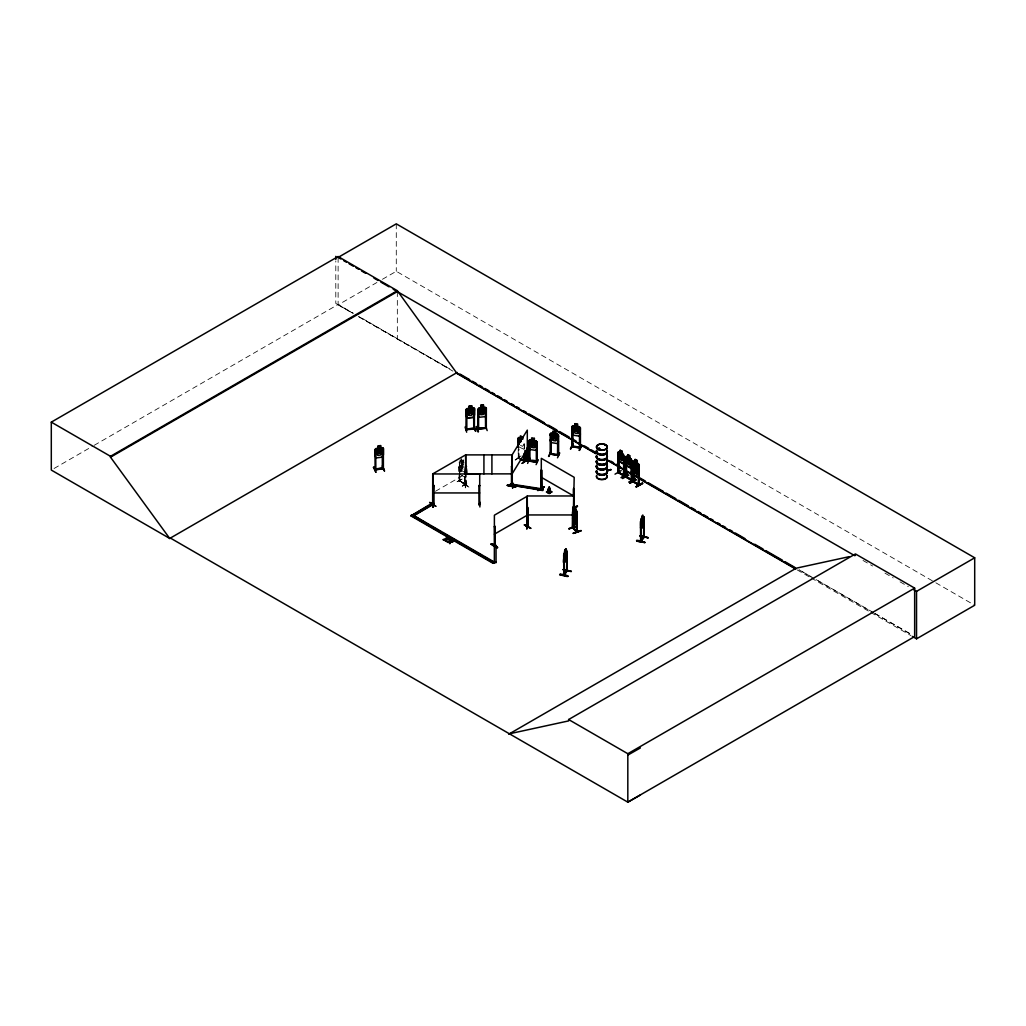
<?xml version="1.0" encoding="UTF-8"?>
<svg xmlns="http://www.w3.org/2000/svg" width="1026" height="1026" viewBox="0 0 1026 1026"><rect width="100%" height="100%" fill="white"/><g stroke="black" fill="none" stroke-linecap="round" stroke-linejoin="round"><path stroke-width="0.75" stroke-dasharray="5 3.75" d="M518.181 458.365L518.899 458.66L518.835 449.131M518.899 458.16L519.028 449.003M523.965 449.311L524.696 447.4M462.2 479.065L455.775 482.489L461.905 478.962M521.067 455.903L515.462 459.763M465.163 484.529L459.058 480.309L459.905 481.168M459.969 480.591L459.045 480.348M465.599 482.618L465.227 488.017L465.65 482.977M465.573 482.913L465.65 487.914M465.035 485.029C466.638 488.825 465.855 476.859 465.778 475.577M462.226 465.612C461.431 468.831 459.161 466.253 461.803 464.842L460.533 461.444L462.2 464.547C462.931 461.456 465.342 464.085 462.636 465.342L461.482 463.97L462.713 465.445M462.021 470.28C461.136 473.435 458.955 470.985 461.585 469.523L460.302 466.125L461.982 469.215L463.021 467.741M466.625 484.913L465.548 484.708L466.65 484.721M464.983 485.785L466.65 485.413M465.817 485.567L466.535 485.388M524.171 448.554L524.363 442.091L524.363 448.426M515.116 459.943L521.016 456.185M515.398 460.058L519.938 457.07M461.007 463.316L463.124 464.432M459.032 471.55C458.391 467.843 458.173 461.674 463.047 466.804M462.752 483.579L469.215 487.017L463.008 483.477M54.07 468.484L92.84 446.092M94.225 445.297L338.118 304.478L353.265 313.225M338.118 257.423L338.118 304.876L376.901 282.496M382.429 279.29L396.28 271.3L934.468 582.024M459.097 471.575L459.34 461.944L459.905 474.91M461.123 461.033L461.251 458.776M459.122 462.059L459.905 462.264M463.136 462.2L463.213 459.828L463.072 462.239L464.085 463.611M459.097 466.971L459.725 469.651L464.534 472.358M459.725 469.651L464.496 472.242M435.46 491.287L462.854 475.474M459.751 480.912L465.458 483.721L464.752 483.554M462.251 486.286L468.472 482.695M462.29 485.952L468.754 482.874M465.56 485.426L465.599 475.589M461.149 465.727L460.123 465.932L460.123 470.293L461.149 472.73M464.752 483.361L465.15 484.567M464.752 484.041C469.023 486.26 450.837 476.231 464.547 483.682M468.92 487.119L462.713 483.297M459.648 481.374L459.686 462.38M464.919 484.105L464.816 476.179M465.047 485.747L465.265 476.038M518.233 448.837L518.245 458.404L518.989 458.43M520.477 445.335L522.516 446.336L523.606 445.002L523.606 440.641M518.899 446.9L524.081 449.362M461.072 463.431L462.983 464.509M463.047 467.587L461.149 466.509L461.149 470.87L463.047 471.947M459.661 474.23L464.457 476.949L465.163 475.012L465.201 485.914M353.059 313.34L335.797 303.414L335.797 261.066M358.587 316.521L449.644 368.885L358.779 316.406M814.169 578.51L798.997 569.776L814.131 578.523M873.498 612.625L815.555 579.292L873.344 612.714M874.87 613.407L912.127 634.837M935.866 582.819L974.7 605.25M863.007 560.465L872.613 566.006M884.963 573.136L893.21 577.894M900.071 581.857L908.305 586.615M874.716 613.497L911.896 634.966M338.118 304.876L353.265 313.623M358.779 316.803L452.864 371.117M797.151 569.892L809.642 577.112M811.04 577.907L869.343 611.573M870.728 612.381L910.985 635.62M461.52 459.404L462.739 460.879L461.52 460.187M459.738 460.238L464.496 462.983M463.072 469.254L461.187 468.164L460.174 465.714L461.123 458.699M518.233 458.353L518.425 448.708M459.238 466.958L459.84 469.562M466.65 485.093L466.561 475.577M464.611 476.295L464.611 484.285M459.905 476.5L459.751 481.399M459.34 461.944L459.34 471.434M459.34 473.012L459.161 481.104L459.122 473.14M397.331 291.602L397.331 339.055M396.28 223.848L396.28 271.3M463.072 463.021L461.187 461.931L461.187 466.291L463.072 467.381L463.072 463.021"/><path stroke-width="1.5" d="M549.013 489.812C548.269 482.194 553.283 495.789 547.833 492.467L549.09 487.312M548.448 492.762L548.91 487.542L547.833 492.467M507.331 485.413C533.071 489.517 489.915 482.618 515.706 486.734M507.472 485.118L515.732 486.799M559.67 574.663C564.569 572.803 575.714 579.639 559.696 574.598M567.917 576.253L559.837 574.342L567.904 576.291M644.751 542.292C630.759 537.611 637.403 542.998 644.777 542.215M512.115 484.823L511.487 485.144M511.487 485.837L511.487 466.432L512.269 466.599L511.487 466.432M512.051 485.58L512.038 466.535M527.313 460.7L527.3 430.125L511.782 455.429L511.859 485.914M598.389 449.17L598.851 448.298L599.838 448.824M599.12 449.131L599.12 448.298M604.878 445.13L605.404 445.515M572.649 513.757L573.085 516.527L576.42 519.887L576.894 518.066M573.162 510.127L572.688 511.91L573.124 510.025L576.42 513.423M564.031 562.953L566.506 559.311L566.852 556.554L566.621 559.375C559.17 572.367 567.211 543.972 565.89 551.013M547.704 491.569L548.884 487.401L547.563 492.031M640.557 527.402C641.314 532.699 638.788 515.45 643.853 516.732L643.905 537.547L644.251 536.367L643.597 536.688M435.806 506.241L429.625 502.368L435.781 506.28M490.992 544.229C493.814 542.023 504.176 553.553 491.018 544.165M497.52 547.179L491.249 544.036L497.533 547.576M566.916 570.533L563.761 575.317L564.39 574.239M564.377 574.97L564.236 554.104L564.736 550.192L565.89 548.679L564.941 551.129L565.582 549.436M566.621 571.046L567.314 570.033L566.66 570.353M567.25 570.815L566.968 551.706L566.634 571.161M644.2 537.149L640.942 541.69L640.596 540.817M568.968 528.89L576.535 526.402M641.648 518.874L641.648 525.876L643.212 521.824L642.789 515.001L640.994 519.849M628.63 460.353L630.515 459.34L629.246 461.29L630.58 464.829L628.835 461.546C627.938 464.65 625.719 462.226 628.399 460.789L627.143 457.391L628.758 460.43M636.094 465.099L637.864 464.085L636.582 466.035L637.928 469.575L636.017 466.368M620.102 452.581L618.088 452.248L618.704 461.187L623.526 463.893L624.154 461.918M623.526 463.893L624.154 462.008M631.028 468.228L631.695 466.355L631.118 458.866L629.746 458.147L630.695 459.545L630.695 463.906L629.682 465.188L627.797 464.098L626.783 461.649L627.797 454.608L629.81 455.775L629.682 458.186M631.836 466.368L631.08 468.331L626.322 465.599L625.706 462.906M639.044 471.101L638.377 472.973L633.786 470.254L633.183 467.638M639.121 471.062L638.428 473.076L633.67 470.331L633.119 467.612M638.762 484.028L639.095 485.26L639.121 464.842L633.696 460.93L633.055 461.392L633.555 474.961L638.352 477.667L638.98 469.459L638.39 468.202L633.632 465.509L632.991 465.984M638.352 477.667L639.044 475.654M470.216 411.067L467.959 409.297L469.728 411.785L467.882 414.76L470.318 412.234L472.742 414.248L470.883 411.67L472.665 408.797L470.28 410.9M481.989 410.413L484.464 408.066L482.682 410.951C486.119 413.427 483.579 415.03 482.117 411.503L479.681 414.029L481.515 411.054L479.758 408.566L481.938 410.4M473.563 407.938L466.997 408.579L466.112 409.554L466.099 415.761L466.984 418.044L473.589 417.351L474.538 414.876L474.538 408.592L473.55 407.873L474.551 408.656M480.732 407.694L477.911 408.823L478.783 417.325L485.388 416.62L486.35 414.196M445.874 541.279L445.374 540.599L445.874 541.279L446.502 539.343L449.131 539.394L446.502 539.74L446.592 537.547L445.887 539.779L443.309 539.804L445.977 539.06M449.875 543.588L450.504 541.651L453.133 541.318L450.504 542.049L449.875 543.588L449.888 541.702L447.31 541.715L447.772 542.382L449.978 541.369L447.31 541.715M446.592 537.547L445.977 539.458L443.309 539.804M450.594 539.856L451.094 540.535L450.594 539.856L449.978 541.766L447.31 542.113M445.374 540.997L445.887 539.381M446.592 539.407L447.092 537.829M449.375 543.305L449.888 542.087M453.133 541.702L450.594 541.715L451.094 540.138M532.943 443.45L535.303 441.667L533.546 444.091L535.38 447.131L532.994 444.502C532.045 448.054 528.544 446.22 532.404 443.899L530.647 441.039L532.763 443.347M554.258 436.281L556.669 434.806L554.912 437.217L556.605 440.282L554.361 437.627L551.962 439.526L553.771 437.025L552.039 434.088L554.284 436.255M536.085 450.363L537.124 448.221L536.149 450.452L529.66 449.452L528.826 446.938L529.66 449.452M558.477 441.347L557.516 443.578L551.026 442.578L550.192 440.064M579.382 436.076L580.421 433.934L579.446 436.153L572.957 435.152L572.136 432.651L572.983 435.101M644.264 537.098L643.905 518.04L643.571 537.483M576.073 429.06L578.6 427.38L576.856 429.791L578.677 432.844L576.304 430.202L573.906 432.1L575.714 429.599L573.983 426.662L576.266 429.035M615.023 474.166L621.179 470.613M622.641 478.565L628.861 475.102M538.022 490.556L544.152 486.978M537.111 462.354L528.698 461.059L528.826 440.68L529.711 439.974L536.149 440.975L537.124 441.95L537.111 462.354L537.021 441.962L536.149 440.975M529.685 440.039L528.903 440.77M529.544 442.206L528.775 442.091L529.544 442.206L529.557 460.956M510.153 484.926L510.589 483.99L543.152 489.017L542.716 490.556L510.153 484.926L542.716 489.966L543.152 489.017M510.153 485.529L510.589 483.99M531.66 440.41L531.596 437.935L534.354 438.358L534.238 440.821L535.623 441.808L535.623 446.169L534.238 447.823L531.66 447.426L530.275 445.335L530.275 440.975L531.596 440.269M534.328 440.757L534.354 438.358M536.341 443.078L537.098 443.194L536.341 443.078L536.329 462.29C539.471 460.418 528.646 459.507 528.852 461.11M529.801 458.173L527.608 463.406M528.775 461.072L528.775 460.199M529.544 460.494L528.967 460.174M536.175 461.713L537.098 461.482M536.341 462.264L536.444 461.354M538.355 459.789L536.098 464.65M550.218 454.236L550.192 433.806L551.077 433.113L557.503 434.101L558.465 435.127L558.477 455.48C545.062 453.646 549.744 452.799 558.477 454.787M550.911 435.332L550.141 435.216L550.911 435.332L550.911 454.313M555.694 431.548L552.937 431.112L553.027 433.549L551.642 434.113L551.642 438.461L553.027 440.552L555.605 440.949L556.99 439.295L556.99 434.934L555.605 433.947L555.63 431.548L555.72 433.831M551.154 451.594L548.91 456.416M557.708 436.204L558.465 436.319L557.708 436.204L557.541 455.339L557.618 454.48L558.285 454.813M548.538 456.416L550.795 451.555M557.541 454.851L558.465 454.608M557.503 457.801L559.76 452.941M572.136 426.38L572.085 446.772L572.11 426.444L573.008 425.687L579.446 426.688L580.421 427.662L580.421 448.067L572.059 446.823M572.918 427.739L572.085 427.791L572.918 427.739L572.931 446.913L572.059 446.13M574.893 425.982L574.893 423.648L577.664 424.071L577.548 426.521L578.92 427.509L578.92 431.869L577.548 433.523L574.97 433.126L573.585 431.048L573.585 426.688L574.97 426.123L574.983 423.738M579.575 428.958L580.408 428.906L579.575 428.958L579.639 448.003L579.652 428.778M572.7 444.181L570.443 449.042L572.713 444.143M572.867 446.938L572.995 446.015L580.421 447.374M580.331 447.362L579.677 447.054L580.408 447.195M579.331 450.414L581.601 445.156L579.382 450.055M579.408 450.363L581.665 445.502M373.438 467.407L373.9 466.971L375.914 472.255M374.875 469.728L383.352 468.574L383.16 467.856L382.48 467.946L383.429 468.741L374.977 469.921L374.939 468.985L382.518 467.971M465.086 426.996L466.663 432.215M476.462 426.662C478.462 424.777 479.347 439.32 476.462 426.662L478.078 431.574M478.462 431.484L476.462 426.675M433.1 506.703L433.036 501.958M432.703 507.036L432.651 502.009M433.087 506.985L433.075 501.65L433.152 507.088M527.107 528.698L526.979 524.004M618.37 471.768L618.575 472.204M626.565 476.526L625.937 476.128M633.298 480.912L633.619 481.399M639.07 485.221L633.004 481.72L633.119 461.354M638.711 484.234C629.323 480.155 629.143 478.911 638.762 484.721M574.868 511.743L575.65 510.384L575.176 512.602L576.112 516.322L574.893 512.808C574.124 517.348 571.803 508.652 574.368 517.309L573.47 519.092L574.675 518.168L575.842 521.477L574.958 517.912L575.881 516.065L574.65 517.104L573.624 513.744L574.586 511.987L573.701 508.434L574.791 511.679M433.549 503.548L433.036 503.817M494.417 544.96L495.237 544.806L494.327 545.742L495.237 545.499L495.16 526.518L494.391 526.723L495.16 526.518M527.556 526.838L526.646 527.082L527.261 507.742L527.479 526.864L527.261 496.212L494.391 515.193L494.352 562.684L493.147 563.364L410.964 515.911L432.703 502.766L433.908 503.458L413.35 515.911L434.088 503.958M465.907 429.74L466.74 429.856M474.281 428.111C475.782 429.663 471.973 428.855 474.474 428.83M477.949 428.496L485.375 427.88L477.783 428.522M477.706 429.009L486.247 428.086M486.17 427.662L485.478 428.419L486.08 427.38M523.068 459.738L531.468 461.123L523.222 459.456M526.979 459.905L526.736 460.379M527.12 461.033L527.364 460.02M511.782 474.41L527.3 449.106M573.136 527.595L572.636 527.172L573.367 527.441M573.431 528.121L572.662 527.8M576.766 531.096L576.894 532.161L576.933 511.743L575.56 509.499L575.56 507.165L574.15 505.728M576.497 531.686L576.804 512.654L577.228 531.968M564.826 552.552L564.133 553.54M564.082 555.861L564.043 575.381L567.263 570.777M563.12 569.635L571.367 571.341L563.261 569.443M598.735 448.58L598.992 448.247M642.763 517.463L643.892 516.642M640.942 522.17L640.994 541.6M640.057 536.047L648.291 537.714L640.224 535.752M643.571 536.996L641.263 540.676M643.956 536.829L640.609 541.625L640.519 521.195M382.506 468.69L382.506 449.709L383.339 449.773L382.57 449.875M382.467 447.695L383.455 448.388L383.455 454.659L382.493 457.109L375.939 457.942L375.08 455.736L375.08 449.478L375.965 448.529L382.467 447.695L383.365 448.426L383.391 468.779M375.106 449.529L376.029 448.644M479.706 504.702L479.706 503.74L478.834 504.664L479.706 504.651L479.706 473.961L433.216 473.961L433.126 504.651L434.088 504.651L434.062 503.753L433.126 503.792M479.77 503.984L478.86 503.997L479.706 504.01M512.333 484.913L511.423 484.926M528.082 525.992L527.133 525.966L527.98 525.979M572.867 525.992L573.624 526.453M573.714 522.747L573.816 526.659L573.021 526.71M467.01 408.63L466.099 409.502L465.958 429.92L466.753 429.881L466.06 428.983L473.768 428.445M466.073 429.702L474.422 429.035M474.422 428.342L473.768 428.419M477.795 428.317L477.949 429.214L486.337 428.278M478.603 428.419L478.603 429.112L478.565 409.938L477.795 410.028L477.872 429.189M564.403 574.368L566.993 570.469M564.082 574.842L564.364 574.906M640.827 541.177L641.224 522.234M573.406 528.198L573.354 523.401M432.651 503.702L433.549 503.676M432.651 504.394L432.715 473.897L465.599 454.916L465.599 474.063M566.993 571.161L566.852 550.295M573.419 496.263L573.624 488.517L574.06 508.101L572.726 507.472L572.675 527.915L576.984 532.173M576.42 522.696L572.546 518.156L574.06 520.387L573.97 522.747L575.483 524.145L574.021 522.709L573.393 518.861L573.393 514.501L574.098 513.346L575.432 514.693L575.432 510.332L574.111 508.999L574.111 513.359L576.137 517.271L576.137 521.631L575.432 521.683L576.368 522.824L576.856 522.337M550.257 433.908L551.116 433.19M599.582 449.17L599.723 448.58M622.192 451.376L623.064 459.507L622.064 460.789L620.166 459.699L619.165 457.25L620.166 450.209L622.192 451.376L622.192 453.71L624.218 455.698L624.218 476.115L618.114 472.588L618.152 452.209L618.819 451.838M627.72 456.98L625.706 456.647L625.655 476.975L631.836 480.514L631.772 460.097L631.054 458.904M519.015 437.538L518.297 438.051L518.233 447.259M433.972 503.984L433.305 504.01M433.998 504.702L433.998 485.49L433.216 485.503L433.998 485.49M479.014 504.689L479.796 504.484M511.423 485.619C511.41 482.938 513.346 486.593 511.448 485.375M512.269 485.631L512.269 454.89L465.778 454.89L465.778 474.23M527.133 525.799L526.966 526.479L528.108 526.158M527.133 526.492L528.069 526.453M527.98 526.671L527.159 526.684M573.778 525.761L572.841 526.171M518.835 439.641L518.233 439.346L518.835 444.386M524.094 460.687L520.4 458.66M522.196 463.354L527.826 459.533M549 487.581L550.513 492.326M522.58 436.948L520.413 435.883L519.387 442.937M522.58 439.282L522.644 436.909M558.49 455.262L550.231 454.031L550.321 453.325M572.072 445.9L572.944 445.989L572.162 445.912M557.618 455.172L557.823 454.454M572.072 446.592L580.395 447.862M634.966 466.343L635.03 463.957L637.005 465.163M637.005 467.497L638.031 468.844L638.031 473.204L637.005 474.499L635.094 473.422L634.081 470.972L634.081 466.612L635.094 466.42M639.121 469.433L636.941 467.535M633.555 474.961L638.416 477.629M432.934 485.555L432.921 504.574L433.485 485.221M465.047 474.384L465.599 466.445L465.265 474.512M541.1 489.043L541.318 469.857L541.869 489.158M541.664 489.287L541.869 470.177M538.073 490.261L543.857 486.875M537.739 490.466L544.203 486.683M541.728 488.825L541.035 488.235L541.6 488.62M526.864 527.21L527.479 507.87M524.337 524.979L530.878 528.313L524.671 524.773M494.737 545.832L494.609 526.851M527.479 526.851L526.71 527.043L527.287 526.671M577.228 505.741L573.624 508.28M573.855 508.409L577.548 506.28L573.88 508.473M170.47 538.099L169.803 538.496L51.3 470.075L51.3 422.135L338.118 256.538L397.331 290.717L456.544 372.848L596.298 453.543M338.118 256.538L338.118 257.423L396.28 223.848L974.7 557.798L974.7 605.25L916.539 638.826L912.383 636.415M51.3 422.135L110.513 456.314L397.331 290.717M640.378 794.996L627.822 802.152L170.393 538.06L169.713 538.445L110.513 457.198L397.331 291.602M169.713 538.445L457.211 372.464M410.964 515.911L428.599 505.728M551.847 491.89L549.218 493.596L546.371 492.005L549 490.377M618.793 451.748L623.5 454.467M618.332 453.479L618.883 453.8M618.088 458.507L618.704 461.187M624.334 475.897L623.513 475.743L623.808 456.647L624.424 475.987L618.306 472.422L623.744 475.102M624.359 456.968L623.59 456.775M626.411 456.147L631.093 458.93M494.391 534.174L527.261 515.193M626.283 458.327L625.732 458.006L626.155 477.308L626.553 476.462M631.554 480.027L631.208 461.174L631.978 461.367L632.042 480.386L625.95 476.859L625.834 456.673M631.978 461.367L631.208 461.174M633.298 481.604L633.08 462.752L633.85 462.944M618.729 472.447L624.129 475.423M618.665 453.928L618.537 472.909L618.96 472.101M637.095 462.893L637.159 460.52L635.145 459.353L634.132 466.394L635.145 468.844L637.031 469.934L638.044 468.651L637.159 460.52L635.145 459.507L635.209 461.803M638.403 463.649L639.185 464.842M638.775 465.791L638.48 484.888L638.775 465.791L639.339 485.067M639.326 466.112L638.557 465.907M621.269 477.462L627.45 473.935M621.243 477.821L627.745 474.461M626.04 476.192L626.155 476.615M626.347 476.846L632.067 479.668L631.246 479.514M631.99 480.322L631.246 480.206M635.107 478.667L628.861 482.22L635.338 478.796M636.21 479.847L629.695 483.22L635.864 479.655M410.964 515.321L493.147 562.774L496.045 562.081M633.696 481.592L639.07 484.529M639.121 484.529L638.595 484.259M636.21 486.58C655.46 475.936 623.359 494.365 642.417 483.079M642.712 483.592L636.261 486.94M508.742 734.18L796.24 568.186L849.207 556.669M509.409 733.782L568.622 720.906L568.622 719.534L855.44 553.937L914.653 588.116L914.653 636.556L627.822 802.152L627.822 753.712L914.653 588.116M855.44 555.31L854.773 555.707L393.202 289.217M913.794 589.783L916.539 591.374L974.7 557.798M627.822 755.098L640.378 747.941M604.763 445.066L605.481 445.181M599.543 449.067L598.44 449.067M528.865 460.212L529.621 460.328M528.865 460.905L537.188 462.187M526.684 529.057L527.107 526.184M575.483 507.19L576.137 515.411L575.432 520.913L574.098 519.579L573.406 512.641L574.188 477.308L541.318 458.327L541.241 488.799M572.97 508.768L573.136 528.287M577.202 513.051L576.548 512.744M576.42 519.887L573.201 516.45L572.777 513.769M576.574 526.107L568.789 528.723L576.574 526.505M573.085 527.774L576.984 531.481M573.354 533.007C596.837 525.453 557.657 538.919 580.921 530.545M473.691 428.201L474.384 428.15M524.286 460.353L524.837 461.533L524.773 453.595M606.815 470.383L610.919 469.536L606.994 471.037M606.841 470.447L610.932 469.562M606.815 470.767L610.932 469.87M573.047 444.181L570.892 448.708M623.744 474.897L624.218 475.423M625.886 476.821L631.67 479.758M374.965 450.735L375.798 450.799L374.965 450.735L375.131 469.895M382.416 468.202L375.054 469.241M375.798 472.229L373.477 467.369M384.468 471.024L382.441 466.099M446.592 539.009L449.131 539.009M443.309 539.407L449.131 539.394M453.133 541.318L450.594 541.715M433.305 504.433L434.088 504.471M478.924 485.503L479.706 485.67L478.924 485.503L479.014 504.433M480.707 405.308L483.528 405.014L483.451 407.489L484.849 408.117L484.849 412.478L483.451 414.491L480.822 414.773L479.411 413.055L479.411 408.694L480.822 407.758L480.707 405.308L483.451 405.155M483.541 407.399L486.35 407.925L486.286 428.317L486.183 409.13L485.413 409.22L485.567 428.381M478.847 407.976L485.324 407.284L486.26 407.963M466.766 410.669L465.996 410.759L466.817 410.849L466.817 429.83M473.614 409.951L474.448 410.041L473.614 409.951L473.768 429.137L473.64 428.214L466.856 428.945M466.189 415.748L467.048 417.967L473.589 417.351M474.192 426.393L475.756 431.305M485.631 425.649L487.17 430.599M524.837 460.841L520.208 458.789M524.389 524.889L530.596 528.416M598.992 449.093L599.146 448.413M375.721 468.92L375.849 469.805L375.721 450.632M618.332 472.46L618.332 458.224M618.627 472.909L618.883 458.545M624.129 476.115L623.59 475.076M633.619 482.092L633.85 481.207M382.608 468.869L382.506 449.709M466.561 466.432C465.24 465.599 467.779 472.011 466.561 474.217M512.461 487.953L512.41 482.913M479.77 502.047L479.886 506.985M433.305 503.766L434.088 504.164M478.924 504.484L479.681 504.459M572.931 507.511L573.714 507.678L572.931 507.511L572.97 528.21M573.906 524.004L574.316 529.083L573.842 523.696M465.778 473.871L512.269 473.871M433.216 492.942L479.706 492.942M573.714 495.968L527.223 495.968L527.056 527.172M527.223 514.949L573.714 514.949M572.431 526.364L574.124 526.364M494.352 545.306L496.045 545.306L496.045 562.684L494.352 562.684L484.759 557.144M494.352 545.896L496.045 545.896M466.073 429.92L466.15 429.227M565.762 551.129L565.762 558.131L564.775 559.555L564.236 558.452M580.344 448.093L580.229 447.374M558.413 455.518L558.388 435.101L557.451 434.229M433.28 503.394L433.305 504.677M572.97 527.749L577.189 531.981M515.244 485.298L518.348 485.773M521.439 486.26L526.094 486.978M529.198 487.453L532.302 487.94M535.392 488.414L538.496 488.902M523.093 459.635L531.34 461.29M382.441 465.817L384.506 471.037M563.672 554.886L563.8 575.265M640.083 535.931L648.137 537.855M473.743 426.046L475.307 430.997M580.344 447.823L580.498 447.208M524.761 460.854L524.209 460.571M512.833 487.966L512.782 482.925M541.33 488.107L541.536 489.287M623.898 475.641L623.808 462.97M631.67 480.45L631.554 479.334M636.03 466.497C636.889 466.702 632.298 469.78 635.748 465.535L634.491 462.136L636.043 464.906M528.108 459.725L527.736 459.148L522.131 463.393M520.4 459.148L525.043 461.367L524.966 450.299M520.208 459.289L524.773 461.495L524.094 461.174L524.363 454.749M550.654 491.864L549.218 487.324M518.22 440.192L521.08 441.59M633.593 465.65L635.03 466.458M338.118 257.423L340.876 259.014M343.633 260.604L346.39 262.194M349.135 263.785L353.265 266.17M356.022 267.76L358.779 269.351M361.537 270.941L365.666 273.326M373.926 278.097L378.055 280.483M380.813 282.073L389.072 286.831M622.064 451.453L620.166 450.363L620.243 452.658M627.797 454.762L629.682 455.852M618.819 461.11L623.475 463.79M626.437 465.509L631.093 468.189M459.981 374.054L469.664 379.646M472.435 381.249L476.59 383.647M479.347 385.237L482.117 386.84M484.888 388.431L489.043 390.829M491.813 392.432L494.57 394.035M497.341 395.626L501.496 398.024M504.266 399.627L507.024 401.217M511.179 403.616L513.949 405.219M516.719 406.809L519.477 408.412M523.632 410.81L526.402 412.401M529.172 414.004L544.396 422.789M548.538 425.187L556.849 429.984M559.606 431.574L569.302 437.166M572.059 438.769L576.214 441.167M584.525 445.964L588.668 448.349M591.438 449.952L594.208 451.555M610.816 461.136L613.574 462.739M616.344 464.329L620.499 466.727M623.269 468.331L626.027 469.921M630.182 472.319L632.952 473.922M635.722 475.513L645.405 481.104M648.175 482.707L663.399 491.492M666.156 493.096L675.852 498.687M678.609 500.278L688.305 505.882M691.062 507.472L695.218 509.871M697.988 511.474L700.758 513.064M703.528 514.667L707.671 517.066M710.441 518.656L713.211 520.259M717.354 522.657L720.124 524.248M722.894 525.851L725.664 527.441M729.819 529.839L732.577 531.442M735.347 533.033L745.03 538.637M754.726 544.229L763.023 549.013M765.794 550.616L782.402 560.196M785.159 561.799L794.855 567.391M607.366 459.93L795.56 568.584M455.634 372.72L595.85 453.672M606.956 460.084L623.616 469.703M626.399 471.306L630.567 473.717M633.337 475.32L636.107 476.923M640.275 479.322L795.766 569.097M635.889 479.617L630.041 483.015M541.318 477.308L574.188 496.289M549.218 490.377L551.847 491.954M494.352 562.081L412.157 514.629L428.599 524.709M431.33 526.3L440.923 531.827M443.668 533.417L482.015 555.553M568.622 719.534L627.822 753.712M524.171 461.238L524.171 453.3M618.139 472.64L618.05 471.857M633.08 481.758L633.016 481.002M573.098 507.113L576.458 510.486M580.934 530.852L573.38 533.379M495.225 544.78L495.16 545.524L494.942 526.402M380.646 447.887L380.646 445.553L377.863 445.925L377.978 448.388L376.593 449.35L376.593 453.71L377.978 455.39L380.582 455.031L381.967 452.979L381.967 448.618L380.582 448.029L380.556 445.643M606.982 469.934L606.994 470.716L606.93 451.709M477.988 415.017L478.847 417.236M576.381 510.512L576.856 511.769M550.282 440.064L551.116 442.45M486.183 409.13L485.413 409.22M478.565 409.938L477.795 410.028M471.729 408.066L471.729 405.732L468.908 406.04L469.023 408.489L467.612 409.425L467.612 413.773L469.023 415.504L471.652 415.222L473.05 413.209L473.05 408.848L471.652 408.22L471.627 405.821M549.308 487.376L550.372 491.441M563.71 561.094L564.12 562.979M576.894 516.155L576.458 513.385L576.817 532.096M549.256 487.568L550 492.685M549.128 487.594L549.243 492.839M527.223 507.678L528.005 507.498L527.915 526.71M916.539 591.374L916.539 638.826M633.85 474.025L633.696 482.092L633.632 463.072M631.426 465.791L631.529 480.04M626.501 464.534L626.565 477.218M575.432 521.683L575.394 524.183M574.124 523.375L574.124 526.954L572.431 526.954L572.546 511.884M573.624 488.517L573.714 508.627M571.187 571.61L563.094 569.738M565.801 548.654L565.852 551.142M550.988 435.165L551 454.326M529.621 442.039L529.634 461.2M526.761 448.131L526.736 461.072M522.516 436.999L522.516 439.333L518.925 437.486L518.233 437.987L518.425 447.131M520.477 439.102L520.477 442.014M519.028 439.513L519.028 444.258M491.916 454.89L491.916 473.871M483.926 454.89L483.926 473.871M474.448 408.643L474.371 429.073M335.797 256.359L335.797 259.501M110.513 456.314L110.513 457.198M607.123 451.171A5.438 3.142 0 0 1 601.877 455.121A5.438 3.142 0 0 1 596.619 451.171M607.11 450.299A5.425 3.129 0 0 1 601.877 454.236A5.425 3.129 0 0 1 596.632 450.299M607.11 456.416A5.425 3.129 0 0 1 601.877 460.353A5.425 3.129 0 0 1 596.632 456.416M606.648 455.326A5.515 3.181 0 0 1 602.595 460.071A5.515 3.181 0 0 1 596.542 456.095M606.648 455.057A5.515 3.181 0 0 1 602.595 459.802A5.515 3.181 0 0 1 596.542 455.826M607.123 455.531A5.438 3.142 0 0 1 601.877 459.481A5.438 3.142 0 0 1 596.619 455.531M606.648 450.093A5.515 3.181 0 0 1 602.595 454.839A5.515 3.181 0 0 1 596.542 450.863M606.648 449.824A5.515 3.181 0 0 1 602.595 454.569A5.515 3.181 0 0 1 596.542 450.594M607.135 460.802A5.451 3.142 0 0 1 601.877 464.752A5.451 3.142 0 0 1 596.606 460.802M607.097 475.436A5.399 3.116 0 0 1 601.877 479.36A5.399 3.116 0 0 1 596.645 475.436M607.123 466.099A5.438 3.142 0 0 1 601.877 470.049A5.438 3.142 0 0 1 596.619 466.099M607.123 465.227A5.438 3.142 0 0 1 601.877 469.177A5.438 3.142 0 0 1 596.619 465.227M607.11 471.344A5.425 3.129 0 0 1 601.877 475.282A5.425 3.129 0 0 1 596.632 471.344M606.648 470.254A5.515 3.181 0 0 1 602.595 475A5.515 3.181 0 0 1 596.542 471.024M606.648 469.985A5.515 3.181 0 0 1 602.595 474.73A5.515 3.181 0 0 1 596.542 470.754M607.11 470.459A5.425 3.129 0 0 1 601.877 474.41A5.425 3.129 0 0 1 596.632 470.459M606.648 465.022A5.515 3.181 0 0 1 602.595 469.767A5.515 3.181 0 0 1 596.542 465.791M606.648 464.752A5.515 3.181 0 0 1 602.595 469.498A5.515 3.181 0 0 1 596.542 465.522M607.135 475.731A5.451 3.142 0 0 1 601.877 479.681A5.451 3.142 0 0 1 596.606 475.731M564.492 553.925L565.172 555.63L564.467 559.414L565.377 555.823L566.301 556.772L565.608 554.989L566.275 551.36L565.403 554.758L564.839 553.45L565.762 551.898L565.762 556.259L564.775 557.695L564.775 553.335L564.492 553.925M641.365 520.233L642.058 521.952L641.327 525.735L642.276 522.144L643.225 523.093L642.507 521.311L643.187 517.681L642.289 521.08L641.365 520.233M643.802 522.888L643.469 525.684L640.891 529.262L643.443 525.645L643.892 522.914M636.697 540.625L644.777 542.613L636.697 540.625M622.974 460.353L621.217 457.147C620.345 460.302 618.191 457.84 620.781 456.39L619.524 452.992L621.179 456.083C621.923 453.005 624.334 455.634 621.615 456.891L622.974 460.353M637.749 474.153L635.966 470.96C635.299 474.166 632.67 471.652 635.53 470.203L634.248 466.817L635.94 469.908C636.684 466.817 639.121 469.433 636.376 470.703L637.749 474.153M381.685 453.941L380.787 454.133L379.261 452.081L376.85 454.685L378.671 451.658L376.927 449.221L379.21 451.055L381.582 448.58L379.812 451.517L381.685 453.941M642.494 515.757L641.827 517.45L642.494 515.757M642.674 518.22L641.648 519.643L641.648 524.004L642.674 522.58L642.674 518.22M380.107 446.143L378.44 446.374L378.44 447.156L380.107 446.926L380.107 446.143M380.582 448.811L377.978 449.157L377.978 453.518L380.582 453.171L380.582 448.811M471.178 406.322L469.485 406.501L469.485 407.271L471.178 407.091L471.178 406.322M482.977 405.591L481.284 405.77L481.284 406.54L482.977 406.373L482.977 405.591M471.652 408.989L469.023 409.271L469.023 413.632L471.652 413.35L471.652 408.989M483.451 408.258L480.822 408.54L480.822 412.901L483.451 412.619L483.451 408.258M577.087 424.507L575.419 424.251L575.419 425.02L577.087 425.277L577.087 424.507M577.548 427.303L574.97 426.906L574.97 431.266L577.548 431.664L577.548 427.303M555.143 431.92L553.489 431.664L553.489 432.446L555.143 432.703L555.143 431.92M555.605 434.716L553.027 434.319L553.027 438.679L555.605 439.077L555.605 434.716M533.776 438.795L532.122 438.538L532.122 439.32L533.776 439.577L533.776 438.795M534.238 441.59L531.66 441.193L531.66 445.553L534.238 445.951L534.238 441.59M522.144 437.204L520.849 436.563L522.144 437.987L522.144 437.204M636.659 465.355L635.44 464.663L636.659 466.137L636.659 465.355M637.005 468.266L635.094 467.189L635.094 471.55L637.005 472.627L637.005 468.266M621.718 451.645L620.512 450.953L621.718 452.428L621.718 451.645M629.348 456.044L628.13 455.352L629.348 456.826L629.348 456.044M636.684 460.789L635.479 460.097L636.684 461.572L636.684 460.789M622.064 454.569L620.166 453.479L620.166 457.84L622.064 458.93L622.064 454.569M629.682 458.968L627.797 457.878L627.797 462.239L629.682 463.329L629.682 458.968M637.031 463.714L635.145 462.623L635.145 466.984L637.031 468.074L637.031 463.714M575.432 516.553L574.098 515.219L575.432 516.565M575.188 522.619L574.342 521.759L575.188 523.401L575.188 522.619M575.201 507.37L574.342 506.511L575.201 508.152L575.201 507.37M599.146 449.632A5.451 3.142 0 0 0 607.315 446.9A5.451 3.142 0 0 0 599.146 444.181A5.451 3.142 0 0 0 599.146 449.632M599.158 449.875A5.412 3.129 0 0 0 607.289 447.169A5.412 3.129 0 0 0 599.158 444.463A5.412 3.129 0 0 0 599.158 449.875M601.877 464.432A5.399 3.116 0 0 0 607.097 460.507A5.451 3.142 0 0 1 601.877 464.573A5.451 3.142 0 0 1 596.606 460.61A5.399 3.116 0 0 0 601.877 464.432M601.877 465.227A5.412 3.129 0 0 0 607.097 461.29A5.412 3.129 0 0 1 601.877 465.214A5.412 3.129 0 0 1 596.645 461.29A5.412 3.129 0 0 0 601.877 465.214"/></g></svg>
